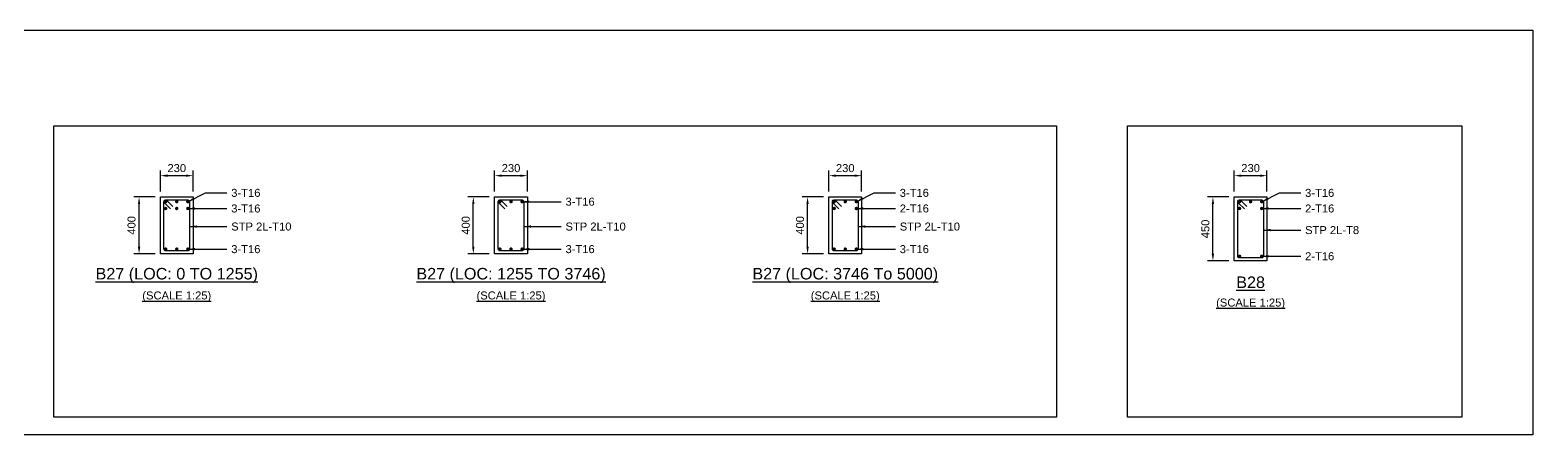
# Model space of a CAD drawing. Header units: inches. Extents: x -2000 to 143800, y -765100 to 3300.
# Drawn here: x 54234 to 96500, y -361200 to -349800 of the extents above; entities that cross this region are included whole.
import ezdxf
from ezdxf.enums import TextEntityAlignment as Align

# ---------------------------------------------------------------- set-up
doc = ezdxf.new("R2010")
doc.units = ezdxf.units.IN
doc.header["$LTSCALE"] = 1000
doc.header["$MEASUREMENT"] = 0
for name, color, linetype in [('Concrete Line', 2, 'Continuous'), ('Dimension', 31, 'Continuous'), ('Labels', 4, 'Continuous'), ('Link', 225, 'Continuous'), ('Reinforcement', 4, 'Continuous'), ('Schedule Border', 60, 'Continuous'), ('Text', 31, 'Continuous')]:
    doc.layers.add(name, color=color, linetype=linetype)
doc.styles.add('SC-SansSerif', font='SansSerif')
doc.dimstyles.new('SCBBSDimStyl', dxfattribs={"dimtxt": 225, "dimasz": 200, "dimexe": 150, "dimexo": 150, "dimgap": 100, "dimtad": 1, "dimtoh": 1, "dimdec": 0, "dimzin": 0, "dimdsep": 46, "dimtxsty": 'SC-SansSerif', "dimcen": 0.09, "dimclrd": 8, "dimclre": 8, "dimclrt": 31, "dimadec": 0, "dimazin": 0, "dimtfac": 1, "dimtdec": 0, "dimtix": 1, "dimtofl": 0, "dimtmove": 0, "dimatfit": 3, "dimfxl": 1, "dimtolj": 1, "dimtzin": 0, "dimarcsym": 0})

# ---------------------------------------------------------------- blocks, each defined once
blk = doc.blocks.new('*D245')
at = {"color": 8, "linetype": 'ByBlock', "lineweight": -2}
for p, q in [((57900, -354350), (57900, -353750)), ((58820, -354350), (58820, -353750)), ((58100, -353900), (58620, -353900))]:
    blk.add_line(p, q, dxfattribs=at)
at = {"color": 8}
for points in [[(57900, -353900), (58100, -353867), (58100, -353933)], [(58820, -353900), (58620, -353933), (58620, -353867)]]:
    blk.add_solid(points, dxfattribs=at)
at = {"layer": 'DEFPOINTS', "color": 31}
for p in [(57900, -353900), (57900, -354500), (58820, -354500)]:
    blk.add_point(p, dxfattribs=at)
at = {"color": 31, "insert": (58360, -353688), "char_height": 225, "attachment_point": 5, "style": 'SC-SansSerif'}
blk.add_mtext('\\A1;230', dxfattribs=at)
blk = doc.blocks.new('*D246')
at = {"color": 8, "linetype": 'ByBlock', "lineweight": -2}
for p, q in [((57750, -354500), (57150, -354500)), ((57300, -355900), (57300, -354700)), ((57750, -356100), (57150, -356100))]:
    blk.add_line(p, q, dxfattribs=at)
at = {"color": 8}
for points in [[(57300, -354500), (57333, -354700), (57267, -354700)], [(57300, -356100), (57267, -355900), (57333, -355900)]]:
    blk.add_solid(points, dxfattribs=at)
at = {"layer": 'DEFPOINTS', "color": 31}
for p in [(57900, -354500), (57300, -356100), (57900, -356100)]:
    blk.add_point(p, dxfattribs=at)
at = {"color": 31, "insert": (57088, -355300), "char_height": 225, "attachment_point": 5, "rotation": 90, "style": 'SC-SansSerif'}
blk.add_mtext('\\A1;400', dxfattribs=at)
blk = doc.blocks.new('*D247')
at = {"color": 8, "linetype": 'ByBlock', "lineweight": -2}
for p, q in [((67300, -354350), (67300, -353750)), ((68220, -354350), (68220, -353750)), ((67500, -353900), (68020, -353900))]:
    blk.add_line(p, q, dxfattribs=at)
at = {"color": 8}
for points in [[(67300, -353900), (67500, -353867), (67500, -353933)], [(68220, -353900), (68020, -353933), (68020, -353867)]]:
    blk.add_solid(points, dxfattribs=at)
at = {"layer": 'DEFPOINTS', "color": 31}
for p in [(67300, -353900), (67300, -354500), (68220, -354500)]:
    blk.add_point(p, dxfattribs=at)
at = {"color": 31, "insert": (67760, -353688), "char_height": 225, "attachment_point": 5, "style": 'SC-SansSerif'}
blk.add_mtext('\\A1;230', dxfattribs=at)
blk = doc.blocks.new('*D248')
at = {"color": 8, "linetype": 'ByBlock', "lineweight": -2}
for p, q in [((67150, -354500), (66550, -354500)), ((66700, -355900), (66700, -354700)), ((67150, -356100), (66550, -356100))]:
    blk.add_line(p, q, dxfattribs=at)
at = {"color": 8}
for points in [[(66700, -354500), (66733, -354700), (66667, -354700)], [(66700, -356100), (66667, -355900), (66733, -355900)]]:
    blk.add_solid(points, dxfattribs=at)
at = {"layer": 'DEFPOINTS', "color": 31}
for p in [(67300, -354500), (66700, -356100), (67300, -356100)]:
    blk.add_point(p, dxfattribs=at)
at = {"color": 31, "insert": (66488, -355300), "char_height": 225, "attachment_point": 5, "rotation": 90, "style": 'SC-SansSerif'}
blk.add_mtext('\\A1;400', dxfattribs=at)
blk = doc.blocks.new('*D249')
at = {"color": 8, "linetype": 'ByBlock', "lineweight": -2}
for p, q in [((76700, -354350), (76700, -353750)), ((77620, -354350), (77620, -353750)), ((76900, -353900), (77420, -353900))]:
    blk.add_line(p, q, dxfattribs=at)
at = {"color": 8}
for points in [[(76700, -353900), (76900, -353867), (76900, -353933)], [(77620, -353900), (77420, -353933), (77420, -353867)]]:
    blk.add_solid(points, dxfattribs=at)
at = {"layer": 'DEFPOINTS', "color": 31}
for p in [(76700, -353900), (76700, -354500), (77620, -354500)]:
    blk.add_point(p, dxfattribs=at)
at = {"color": 31, "insert": (77160, -353688), "char_height": 225, "attachment_point": 5, "style": 'SC-SansSerif'}
blk.add_mtext('\\A1;230', dxfattribs=at)
blk = doc.blocks.new('*D250')
at = {"color": 8, "linetype": 'ByBlock', "lineweight": -2}
for p, q in [((76550, -354500), (75950, -354500)), ((76100, -355900), (76100, -354700)), ((76550, -356100), (75950, -356100))]:
    blk.add_line(p, q, dxfattribs=at)
at = {"color": 8}
for points in [[(76100, -354500), (76133, -354700), (76067, -354700)], [(76100, -356100), (76067, -355900), (76133, -355900)]]:
    blk.add_solid(points, dxfattribs=at)
at = {"layer": 'DEFPOINTS', "color": 31}
for p in [(76700, -354500), (76100, -356100), (76700, -356100)]:
    blk.add_point(p, dxfattribs=at)
at = {"color": 31, "insert": (75888, -355300), "char_height": 225, "attachment_point": 5, "rotation": 90, "style": 'SC-SansSerif'}
blk.add_mtext('\\A1;400', dxfattribs=at)
blk = doc.blocks.new('*D251')
at = {"color": 8, "linetype": 'ByBlock', "lineweight": -2}
for p, q in [((88100, -354350), (88100, -353750)), ((89020, -354350), (89020, -353750)), ((88300, -353900), (88820, -353900))]:
    blk.add_line(p, q, dxfattribs=at)
at = {"color": 8}
for points in [[(88100, -353900), (88300, -353867), (88300, -353933)], [(89020, -353900), (88820, -353933), (88820, -353867)]]:
    blk.add_solid(points, dxfattribs=at)
at = {"layer": 'DEFPOINTS', "color": 31}
for p in [(88100, -353900), (88100, -354500), (89020, -354500)]:
    blk.add_point(p, dxfattribs=at)
at = {"color": 31, "insert": (88560, -353688), "char_height": 225, "attachment_point": 5, "style": 'SC-SansSerif'}
blk.add_mtext('\\A1;230', dxfattribs=at)
blk = doc.blocks.new('*D252')
at = {"color": 8, "linetype": 'ByBlock', "lineweight": -2}
for p, q in [((87950, -354500), (87350, -354500)), ((87500, -356100), (87500, -354700)), ((87950, -356300), (87350, -356300))]:
    blk.add_line(p, q, dxfattribs=at)
at = {"color": 8}
for points in [[(87500, -354500), (87533, -354700), (87467, -354700)], [(87500, -356300), (87467, -356100), (87533, -356100)]]:
    blk.add_solid(points, dxfattribs=at)
at = {"layer": 'DEFPOINTS', "color": 31}
for p in [(88100, -354500), (87500, -356300), (88100, -356300)]:
    blk.add_point(p, dxfattribs=at)
at = {"color": 31, "insert": (87288, -355400), "char_height": 225, "attachment_point": 5, "rotation": 90, "style": 'SC-SansSerif'}
blk.add_mtext('\\A1;450', dxfattribs=at)

msp = doc.modelspace()

# ---------------------------------------------------------------- linework, layer by layer
at = {"layer": 'Concrete Line'}
for points in [[(57900, -354500), (58820, -354500), (58820, -356100), (57900, -356100)], [(67300, -354500), (68220, -354500), (68220, -356100), (67300, -356100)], [(76700, -354500), (77620, -354500), (77620, -356100), (76700, -356100)], [(88100, -354500), (89020, -354500), (89020, -356300), (88100, -356300)]]:
    msp.add_lwpolyline(points, close=True, dxfattribs=at)
at = {"layer": 'Link'}
for points in [[(58183.8, -354835.6), (58014.1, -354665.9, -0.6681786), (58048, -354584), (58672, -354584, -0.4142136), (58720, -354632), (58720, -355968, -0.4142136), (58672, -356016), (58048, -356016, -0.4142136), (58000, -355968), (58000, -354632, -0.6681786), (58081.9, -354598.1), (58251.7, -354767.8)], [(67583.8, -354835.6), (67414.1, -354665.9, -0.6681786), (67448, -354584), (68072, -354584, -0.4142136), (68120, -354632), (68120, -355968, -0.4142136), (68072, -356016), (67448, -356016, -0.4142136), (67400, -355968), (67400, -354632, -0.6681786), (67481.9, -354598.1), (67651.7, -354767.8)], [(76983.8, -354835.6), (76814.1, -354665.9, -0.6681786), (76848, -354584), (77472, -354584, -0.4142136), (77520, -354632), (77520, -355968, -0.4142136), (77472, -356016), (76848, -356016, -0.4142136), (76800, -355968), (76800, -354632, -0.6681786), (76881.9, -354598.1), (77051.7, -354767.8)], [(88383.8, -354835.6), (88214.1, -354665.9, -0.6681786), (88248, -354584), (88872, -354584, -0.4142136), (88920, -354632), (88920, -356168, -0.4142136), (88872, -356216), (88248, -356216, -0.4142136), (88200, -356168), (88200, -354632, -0.6681786), (88281.9, -354598.1), (88451.7, -354767.8)]]:
    msp.add_lwpolyline(points, format="xyb", dxfattribs=at)
at = {"layer": 'Reinforcement', "const_width": 48}
for points in [[(58024, -354632, 1), (58072, -354632, 1)], [(58336, -354632, 1), (58384, -354632, 1)], [(58648, -354632, 1), (58696, -354632, 1)], [(67424, -354632, 1), (67472, -354632, 1)], [(67736, -354632, 1), (67784, -354632, 1)], [(68048, -354632, 1), (68096, -354632, 1)], [(76824, -354632, 1), (76872, -354632, 1)], [(77136, -354632, 1), (77184, -354632, 1)], [(77448, -354632, 1), (77496, -354632, 1)], [(88224, -354632, 1), (88272, -354632, 1)], [(88536, -354632, 1), (88584, -354632, 1)], [(88848, -354632, 1), (88896, -354632, 1)], [(58024, -354824, 1), (58072, -354824, 1)], [(58336, -354824, 1), (58384, -354824, 1)], [(58648, -354824, 1), (58696, -354824, 1)], [(76824, -354824, 1), (76872, -354824, 1)], [(77448, -354824, 1), (77496, -354824, 1)], [(88224, -354824, 1), (88272, -354824, 1)], [(88848, -354824, 1), (88896, -354824, 1)], [(58024, -355968, 1), (58072, -355968, 1)], [(58336, -355968, 1), (58384, -355968, 1)], [(58648, -355968, 1), (58696, -355968, 1)], [(67424, -355968, 1), (67472, -355968, 1)], [(67736, -355968, 1), (67784, -355968, 1)], [(68048, -355968, 1), (68096, -355968, 1)], [(76824, -355968, 1), (76872, -355968, 1)], [(77136, -355968, 1), (77184, -355968, 1)], [(77448, -355968, 1), (77496, -355968, 1)], [(88224, -356168, 1), (88272, -356168, 1)], [(88848, -356168, 1), (88896, -356168, 1)]]:
    msp.add_lwpolyline(points, format="xyb", close=True, dxfattribs=at)
at = {"layer": 'Schedule Border'}
for points in [[(-2000, -349800), (96500, -349800), (96500, -361200), (-2000, -361200)], [(54900, -352500), (83100, -352500), (83100, -360700), (54900, -360700)], [(85100, -352500), (94500, -352500), (94500, -360700), (85100, -360700)]]:
    msp.add_lwpolyline(points, close=True, dxfattribs=at)

# ---------------------------------------------------------------- texts
at = {"layer": 'Labels', "style": 'SC-SansSerif'}
for s, p in [('%%uB27 (LOC: 0 TO 1255)', (58360, -356700)), ('%%uB27 (LOC: 1255 TO 3746)', (67760, -356700)), ('%%uB27 (LOC: 3746 To 5000)', (77160, -356700)), ('%%uB28', (88560, -356900))]:
    msp.add_text(s, height=325, dxfattribs=at).set_placement(p, align=Align.MIDDLE)
at = {"layer": 'Text', "style": 'SC-SansSerif'}
for s, p in [('3-T16', (59892, -354384)), ('3-T16', (69292, -354632)), ('3-T16', (78692, -354384)), ('3-T16', (90092, -354384)), ('3-T16', (59892, -354824)), ('2-T16', (78692, -354824)), ('2-T16', (90092, -354824)), ('STP 2L-T10', (59892, -355332)), ('STP 2L-T10', (69292, -355332)), ('STP 2L-T10', (78692, -355332)), ('STP 2L-T8', (90092, -355432)), ('3-T16', (59892, -355968)), ('3-T16', (69292, -355968)), ('3-T16', (78692, -355968)), ('2-T16', (90092, -356168))]:
    msp.add_text(s, height=225, dxfattribs=at).set_placement(p, align=Align.MIDDLE_LEFT)
for p in [(58360, -357300), (67760, -357300), (77160, -357300), (88560, -357500)]:
    msp.add_text('%%u(SCALE 1:25)', height=225, dxfattribs=at).set_placement(p, align=Align.MIDDLE)

# ---------------------------------------------------------------- dimensions: what is measured, and where the dimension line sits
at = {"layer": 'Dimension'}
for base, p1, p2, angle, text, picture, middle in [((58820, -353900), (57900, -354500), (58820, -354500), 0, '230', '*D245', (58360, -353900)), ((68220, -353900), (67300, -354500), (68220, -354500), 0, '230', '*D247', (67760, -353900)), ((77620, -353900), (76700, -354500), (77620, -354500), 0, '230', '*D249', (77160, -353900)), ((89020, -353900), (88100, -354500), (89020, -354500), 0, '230', '*D251', (88560, -353900)), ((57300, -354500), (57900, -356100), (57900, -354500), 90, '400', '*D246', (57300, -355300)), ((66700, -354500), (67300, -356100), (67300, -354500), 90, '400', '*D248', (66700, -355300)), ((76100, -354500), (76700, -356100), (76700, -354500), 90, '400', '*D250', (76100, -355300)), ((87500, -354500), (88100, -356300), (88100, -354500), 90, '450', '*D252', (87500, -355400))]:
    dim = msp.add_linear_dim(base=base, p1=p1, p2=p2, angle=angle, text=text, dimstyle='SCBBSDimStyl', override={"dimjust": 0}, dxfattribs=at)
    dim.commit()
    dim.dimension.update_dxf_attribs({"geometry": picture, "text_midpoint": middle, "dimtype": 129})

# ---------------------------------------------------------------- leaders
at = {"layer": 'Dimension', "color": 8}
for points in [[(58672, -354632), (59172, -354384), (59772, -354384)], [(68072, -354632), (68572, -354632), (69172, -354632)], [(77472, -354632), (77972, -354384), (78572, -354384)], [(88872, -354632), (89372, -354384), (89972, -354384)], [(58672, -354824), (59172, -354824), (59772, -354824)], [(77472, -354824), (77972, -354824), (78572, -354824)], [(88872, -354824), (89372, -354824), (89972, -354824)], [(58720, -355332), (59772, -355332)], [(68120, -355332), (69172, -355332)], [(77520, -355332), (78572, -355332)], [(88920, -355432), (89972, -355432)], [(58672, -355968), (59172, -355968), (59772, -355968)], [(68072, -355968), (68572, -355968), (69172, -355968)], [(77472, -355968), (77972, -355968), (78572, -355968)], [(88872, -356168), (89372, -356168), (89972, -356168)]]:
    msp.add_leader(points, dimstyle='SCBBSDimStyl', dxfattribs=at)

doc.saveas('drawing.dxf')
